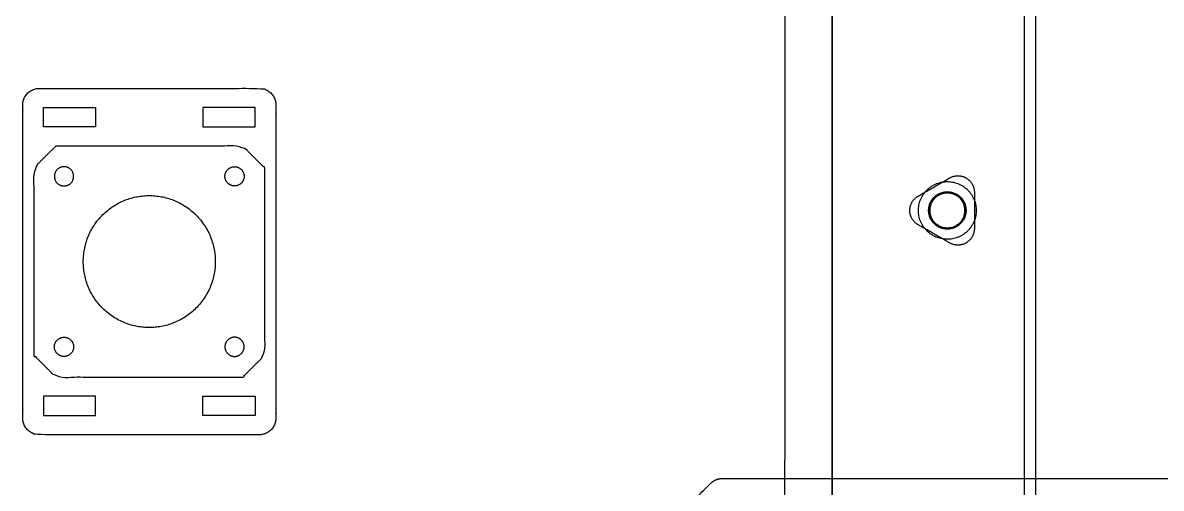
# Model space of a CAD drawing. Header units: millimetres. Extents: x -5 to 580, y 325 to 896.
# Drawn here: x 9.8 to 216.8, y 558 to 642.6 of the extents above; entities that cross this region are included whole.
import ezdxf

# ---------------------------------------------------------------- set-up
doc = ezdxf.new("R2010")
doc.units = ezdxf.units.MM
doc.header["$MEASUREMENT"] = 0
for name, color, linetype, true_color in [('Machine bed', 18, 'Continuous', 0x000000), ('Motor plates', 18, 'Continuous', 0x000000), ('X plate', 18, 'Continuous', 0x000000), ('Y foundations', 18, 'Continuous', 0x000000), ('Y plates', 18, 'Continuous', 0x000000)]:
    doc.layers.add(name, color=color, linetype=linetype, true_color=true_color)

msp = doc.modelspace()

# ---------------------------------------------------------------- linework, layer by layer
at = {"layer": 'Machine bed'}
for points, weights, knots in [([(279.9, 401), (282.13, 403.23), (284.35, 401), (350, 401), (415.65, 401), (417.87, 403.23), (420.1, 401), (422.33, 398.77), (420.1, 396.55), (420.1, 394.27), (420.1, 392), (420.1, 391.5), (420.6, 391.5), (425.1, 391.5), (439.6, 391.5), (440.1, 391.5), (440.1, 392), (440.1, 394.27), (440.1, 396.55), (437.87, 398.77), (440.1, 401), (442.33, 403.23), (444.55, 401), (468.1, 401), (491.65, 401), (493.87, 403.23), (496.1, 401), (498.33, 398.77), (496.1, 396.55), (496.1, 394.27), (496.1, 392), (496.1, 391.5), (496.6, 391.5), (511.1, 391.5), (515.6, 391.5), (516.1, 391.5), (516.1, 392), (516.1, 394.27), (516.1, 396.55), (513.87, 398.77), (516.1, 401), (518.33, 403.23), (520.55, 401), (525.8, 401), (543.05, 401), (543.05, 645.5), (543.05, 890), (543.05, 893), (540.05, 893), (350, 893), (159.95, 893), (156.95, 893), (156.95, 890), (156.95, 645.5), (156.95, 401), (162.2, 401), (179.45, 401), (181.67, 403.23), (183.9, 401), (186.13, 398.77), (183.9, 396.55), (183.9, 394.27), (183.9, 392), (183.9, 391.5), (184.4, 391.5), (188.9, 391.5), (203.4, 391.5), (203.9, 391.5), (203.9, 392), (203.9, 394.27), (203.9, 396.55), (201.67, 398.77), (203.9, 401), (206.13, 403.23), (208.35, 401), (231.9, 401), (255.45, 401), (257.67, 403.23), (259.9, 401), (262.13, 398.77), (259.9, 396.55), (259.9, 394.27), (259.9, 392), (259.9, 391.5), (260.4, 391.5), (274.9, 391.5), (279.4, 391.5), (279.9, 391.5), (279.9, 392), (279.9, 394.27), (279.9, 396.55), (277.67, 398.77), (279.9, 401)], [1, 0.707106781187, 1, 1, 1, 0.707106781187, 1, 0.707106781187, 1, 1, 1, 0.707106781184, 1, 1, 1, 0.707106781187, 1, 1, 1, 0.707106781187, 1, 0.707106781187, 1, 1, 1, 0.707106781187, 1, 0.707106781187, 1, 1, 1, 0.707106781183, 1, 1, 1, 0.707106781179, 1, 1, 1, 0.707106781187, 1, 0.707106781187, 1, 1, 1, 1, 1, 0.707106781187, 1, 1, 1, 0.707106781187, 1, 1, 1, 1, 1, 0.707106781187, 1, 0.707106781187, 1, 1, 1, 0.707106781187, 1, 1, 1, 0.707106781188, 1, 1, 1, 0.707106781187, 1, 0.707106781187, 1, 1, 1, 0.707106781187, 1, 0.707106781187, 1, 1, 1, 0.707106781187, 1, 1, 1, 0.707106781181, 1, 1, 1, 0.707106781187, 1], [0, 0, 0, 4.948008, 4.948008, 112.238463, 112.238463, 117.186471, 117.186471, 122.13448, 122.13448, 122.870879, 122.870879, 123.656278, 123.656278, 129.769078, 129.769078, 130.554476, 130.554476, 131.290875, 131.290875, 136.238884, 136.238884, 141.186892, 141.186892, 232.277347, 232.277347, 237.225355, 237.225355, 242.173364, 242.173364, 242.909763, 242.909763, 243.695161, 243.695161, 249.807961, 249.807961, 250.593359, 250.593359, 251.329759, 251.329759, 256.277767, 256.277767, 261.225776, 261.225776, 271.722326, 271.722326, 701.08818, 701.08818, 705.800569, 705.800569, 1085.903215, 1085.903215, 1090.615604, 1090.615604, 1519.981457, 1519.981457, 1530.478008, 1530.478008, 1535.426016, 1535.426016, 1540.374025, 1540.374025, 1541.110424, 1541.110424, 1541.895822, 1541.895822, 1548.008622, 1548.008622, 1548.79402, 1548.79402, 1549.53042, 1549.53042, 1554.478428, 1554.478428, 1559.426437, 1559.426437, 1650.516891, 1650.516891, 1655.4649, 1655.4649, 1660.412908, 1660.412908, 1661.149308, 1661.149308, 1661.934706, 1661.934706, 1668.047506, 1668.047506, 1668.832904, 1668.832904, 1669.569304, 1669.569304, 1674.517312, 1674.517312, 1674.517312]), ([(172.58, 611.1), (171.08, 610.23), (171.08, 608.5), (171.08, 606.77), (172.58, 605.9), (175.45, 604.25), (178.31, 602.59), (179.81, 601.73), (181.31, 602.59), (182.81, 603.46), (182.81, 605.19), (182.81, 608.5), (182.81, 611.81), (182.81, 613.54), (181.31, 614.41), (179.81, 615.27), (178.31, 614.41), (175.45, 612.75), (172.58, 611.1)], [1, 0.866025403784, 1, 0.866025403784, 1, 1, 1, 0.866025403784, 1, 0.866025403784, 1, 1, 1, 0.866025403784, 1, 0.866025403784, 1, 1, 1], [0, 0, 0, 3.141593, 3.141593, 6.283185, 6.283185, 12.395289, 12.395289, 15.536881, 15.536881, 18.678474, 18.678474, 24.790578, 24.790578, 27.93217, 27.93217, 31.073763, 31.073763, 37.185866, 37.185866, 37.185866]), ([(174.5, 608.5), (174.5, 605.1), (177.9, 605.1), (181.3, 605.1), (181.3, 608.5), (181.3, 611.9), (177.9, 611.9), (174.5, 611.9), (174.5, 608.5)], [1, 0.707106781187, 1, 0.707106781187, 1, 0.707106781187, 1, 0.707106781187, 1], [-20.106193, -20.106193, -20.106193, -15.079645, -15.079645, -10.053096, -10.053096, -5.026548, -5.026548, 0, 0, 0])]:
    msp.add_rational_spline(points, weights, degree=2, knots=knots, dxfattribs=at)
at = {"layer": 'Motor plates'}
for points in [[(13.57, 627.2), (23.07, 627.2), (23.07, 623.7), (13.57, 623.7)], [(42.57, 623.7), (52.07, 623.7), (52.07, 627.2), (42.57, 627.2)], [(23.07, 574.7), (13.57, 574.7), (13.57, 571.2), (23.07, 571.2)], [(52.07, 571.2), (42.57, 571.2), (42.57, 574.7), (52.07, 574.7)]]:
    msp.add_lwpolyline(points, close=True, dxfattribs=at)
for points, weights, knots in [([(12.82, 630.7), (9.82, 630.7), (9.82, 627.7), (9.82, 599.2), (9.82, 570.7), (9.82, 567.7), (12.82, 567.7), (32.82, 567.7), (52.82, 567.7), (55.82, 567.7), (55.82, 570.7), (55.82, 599.2), (55.82, 627.7), (55.82, 630.7), (52.82, 630.7), (32.82, 630.7), (12.82, 630.7)], [1, 0.707106781187, 1, 1, 1, 0.707106781187, 1, 1, 1, 0.707106781187, 1, 1, 1, 0.707106781187, 1, 1, 1], [0, 0, 0, 4.712389, 4.712389, 66.352389, 66.352389, 71.064778, 71.064778, 111.064778, 111.064778, 115.777167, 115.777167, 177.417167, 177.417167, 182.129556, 182.129556, 222.129556, 222.129556, 222.129556]), ([(17.32, 612.95), (15.57, 612.95), (15.57, 614.7), (15.57, 616.45), (17.32, 616.45), (19.07, 616.45), (19.07, 614.7), (19.07, 612.95), (17.32, 612.95)], [1, 0.707106781187, 1, 0.707106781187, 1, 0.707106781187, 1, 0.707106781187, 1], [0, 0, 0, 4.806637, 4.806637, 9.613274, 9.613274, 14.41991, 14.41991, 19.226547, 19.226547, 19.226547]), ([(48.32, 612.95), (50.07, 612.95), (50.07, 614.7), (50.07, 616.45), (48.32, 616.45), (46.57, 616.45), (46.57, 614.7), (46.57, 612.95), (48.32, 612.95)], [1, 0.707106781187, 1, 0.707106781187, 1, 0.707106781187, 1, 0.707106781187, 1], [0, 0, 0, 4.806637, 4.806637, 9.613274, 9.613274, 14.41991, 14.41991, 19.226547, 19.226547, 19.226547]), ([(32.82, 587.2), (44.82, 587.2), (44.82, 599.2), (44.82, 611.2), (32.82, 611.2), (20.82, 611.2), (20.82, 599.2), (20.82, 587.2), (32.82, 587.2)], [1, 0.707106781187, 1, 0.707106781187, 1, 0.707106781187, 1, 0.707106781187, 1], [0, 0, 0, 18.849556, 18.849556, 37.699112, 37.699112, 56.548668, 56.548668, 75.398224, 75.398224, 75.398224]), ([(17.32, 585.45), (15.57, 585.45), (15.57, 583.7), (15.57, 581.95), (17.32, 581.95), (19.07, 581.95), (19.07, 583.7), (19.07, 585.45), (17.32, 585.45)], [1, 0.707106781187, 1, 0.707106781187, 1, 0.707106781187, 1, 0.707106781187, 1], [0, 0, 0, 4.806637, 4.806637, 9.613274, 9.613274, 14.41991, 14.41991, 19.226547, 19.226547, 19.226547]), ([(48.32, 585.45), (50.07, 585.45), (50.07, 583.7), (50.07, 581.95), (48.32, 581.95), (46.57, 581.95), (46.57, 583.7), (46.57, 585.45), (48.32, 585.45)], [1, 0.707106781187, 1, 0.707106781187, 1, 0.707106781187, 1, 0.707106781187, 1], [0, 0, 0, 4.806637, 4.806637, 9.613274, 9.613274, 14.41991, 14.41991, 19.226547, 19.226547, 19.226547])]:
    msp.add_rational_spline(points, weights, degree=2, knots=knots, dxfattribs=at)
msp.add_open_spline([(15.82, 620.2), (32.82, 620.2), (49.82, 620.2), (51.82, 618.2), (53.82, 616.2), (53.82, 599.2), (53.82, 582.2), (51.82, 580.2), (49.82, 578.2), (32.82, 578.2), (15.82, 578.2), (13.82, 580.2), (11.82, 582.2), (11.82, 599.2), (11.82, 616.2), (13.82, 618.2), (15.82, 620.2)], degree=2, knots=[-131.970563, -131.970563, -131.970563, -104.041991, -104.041991, -98.385137, -98.385137, -70.456566, -70.456566, -64.799711, -64.799711, -36.87114, -36.87114, -31.214286, -31.214286, -3.285714, -3.285714, 2.37114, 2.37114, 2.37114], dxfattribs=at)
at = {"layer": 'X plate'}
msp.add_rational_spline([(136.99, 559.75), (135.75, 559.75), (134.87, 558.87), (128.12, 552.12), (121.38, 545.38), (120.5, 544.5), (120.5, 543.26), (120.5, 513), (120.5, 482.74), (120.5, 481.5), (121.38, 480.62), (128.12, 473.87), (134.87, 467.13), (135.75, 466.25), (136.99, 466.25), (350, 466.25), (563.01, 466.25), (564.25, 466.25), (565.13, 467.13), (571.87, 473.87), (578.62, 480.62), (579.5, 481.5), (579.5, 482.74), (579.5, 513), (579.5, 543.26), (579.5, 544.5), (578.62, 545.38), (571.87, 552.12), (565.13, 558.87), (564.25, 559.75), (563.01, 559.75), (350, 559.75), (136.99, 559.75)], [1, 0.923879532511, 1, 1, 1, 0.923879532511, 1, 1, 1, 0.923879532511, 1, 1, 1, 0.923879532511, 1, 1, 1, 0.923879532511, 1, 1, 1, 0.923879532511, 1, 1, 1, 0.923879532511, 1, 1, 1, 0.923879532511, 1, 1, 1], degree=2, knots=[0, 0, 0, 2.356194, 2.356194, 21.43767, 21.43767, 23.793864, 23.793864, 84.308583, 84.308583, 86.664778, 86.664778, 105.746253, 105.746253, 108.102447, 108.102447, 534.117166, 534.117166, 536.473361, 536.473361, 555.554836, 555.554836, 557.91103, 557.91103, 618.425749, 618.425749, 620.781943, 620.781943, 639.863419, 639.863419, 642.219613, 642.219613, 1068.234332, 1068.234332, 1068.234332], dxfattribs=at)
at = {"layer": 'Y foundations'}
for points, weights, knots in [([(159.95, 893), (174.42, 893), (188.9, 893), (191.9, 893), (191.9, 890), (191.9, 677), (191.9, 464), (191.9, 461), (188.9, 461), (174.42, 461), (159.95, 461), (156.95, 461), (156.95, 464), (156.95, 677), (156.95, 890), (156.95, 893), (159.95, 893)], [1, 1, 1, 0.707106781187, 1, 1, 1, 0.707106781187, 1, 1, 1, 0.707106781186, 1, 1, 1, 0.707106781187, 1], [-459.663712, -459.663712, -459.663712, -430.712389, -430.712389, -426, -426, 0, 0, 4.712389, 4.712389, 33.663712, 33.663712, 38.376101, 38.376101, 464.376101, 464.376101, 469.08849, 469.08849, 469.08849]), ([(174.7, 608.5), (174.7, 605.3), (177.9, 605.3), (181.1, 605.3), (181.1, 608.5), (181.1, 611.7), (177.9, 611.7), (174.7, 611.7), (174.7, 608.5)], [1, 0.707106781187, 1, 0.707106781187, 1, 0.707106781187, 1, 0.707106781187, 1], [-20.106193, -20.106193, -20.106193, -15.079645, -15.079645, -10.053096, -10.053096, -5.026548, -5.026548, 0, 0, 0])]:
    msp.add_rational_spline(points, weights, degree=2, knots=knots, dxfattribs=at)
at = {"layer": 'Y plates'}
for points, weights, knots in [([(141.35, 503), (141.35, 496.41), (141.35, 489.83), (141.35, 489), (141.57, 488.21), (145.08, 475.7), (148.59, 463.19), (149.2, 461), (151.48, 461), (170.19, 461), (190.95, 461), (193.95, 461), (193.95, 464), (193.95, 677), (193.95, 890), (193.95, 893), (190.95, 893), (170.55, 893), (151.4, 893), (148.4, 893), (148.4, 890), (148.4, 696.5), (148.4, 503), (145.28, 503), (141.35, 503)], [1, 1, 1, 0.990672060734, 1, 1, 1, 0.796866700146, 1, 1, 1, 0.707106781186, 1, 1, 1, 0.707106781186, 1, 1, 1, 0.707106781186, 1, 1, 1, 1, 1], [833.850437, 833.850437, 833.850437, 847.025133, 847.025133, 848.665448, 848.665448, 874.646991, 874.646991, 878.539223, 878.539223, 879.41569, 879.41569, 884.128079, 884.128079, 1310.128079, 1310.128079, 1314.840468, 1314.840468, 1315.699942, 1315.699942, 1320.412331, 1320.412331, 1707.411008, 1707.411008, 1715.262768, 1715.262768, 1715.262768]), ([(172.65, 608.5), (172.65, 603.25), (177.9, 603.25), (183.15, 603.25), (183.15, 608.5), (183.15, 613.75), (177.9, 613.75), (172.65, 613.75), (172.65, 608.5)], [1, 0.707106781187, 1, 0.707106781187, 1, 0.707106781187, 1, 0.707106781187, 1], [-32.986723, -32.986723, -32.986723, -24.740042, -24.740042, -16.493361, -16.493361, -8.246681, -8.246681, 0, 0, 0]), ([(174.7, 608.5), (174.7, 611.7), (177.9, 611.7), (181.1, 611.7), (181.1, 608.5), (181.1, 605.3), (177.9, 605.3), (174.7, 605.3), (174.7, 608.5)], [1, 0.707106781187, 1, 0.707106781187, 1, 0.707106781187, 1, 0.707106781187, 1], [0, 0, 0, 5.026548, 5.026548, 10.053096, 10.053096, 15.079645, 15.079645, 20.106193, 20.106193, 20.106193])]:
    msp.add_rational_spline(points, weights, degree=2, knots=knots, dxfattribs=at)

doc.saveas('drawing.dxf')
